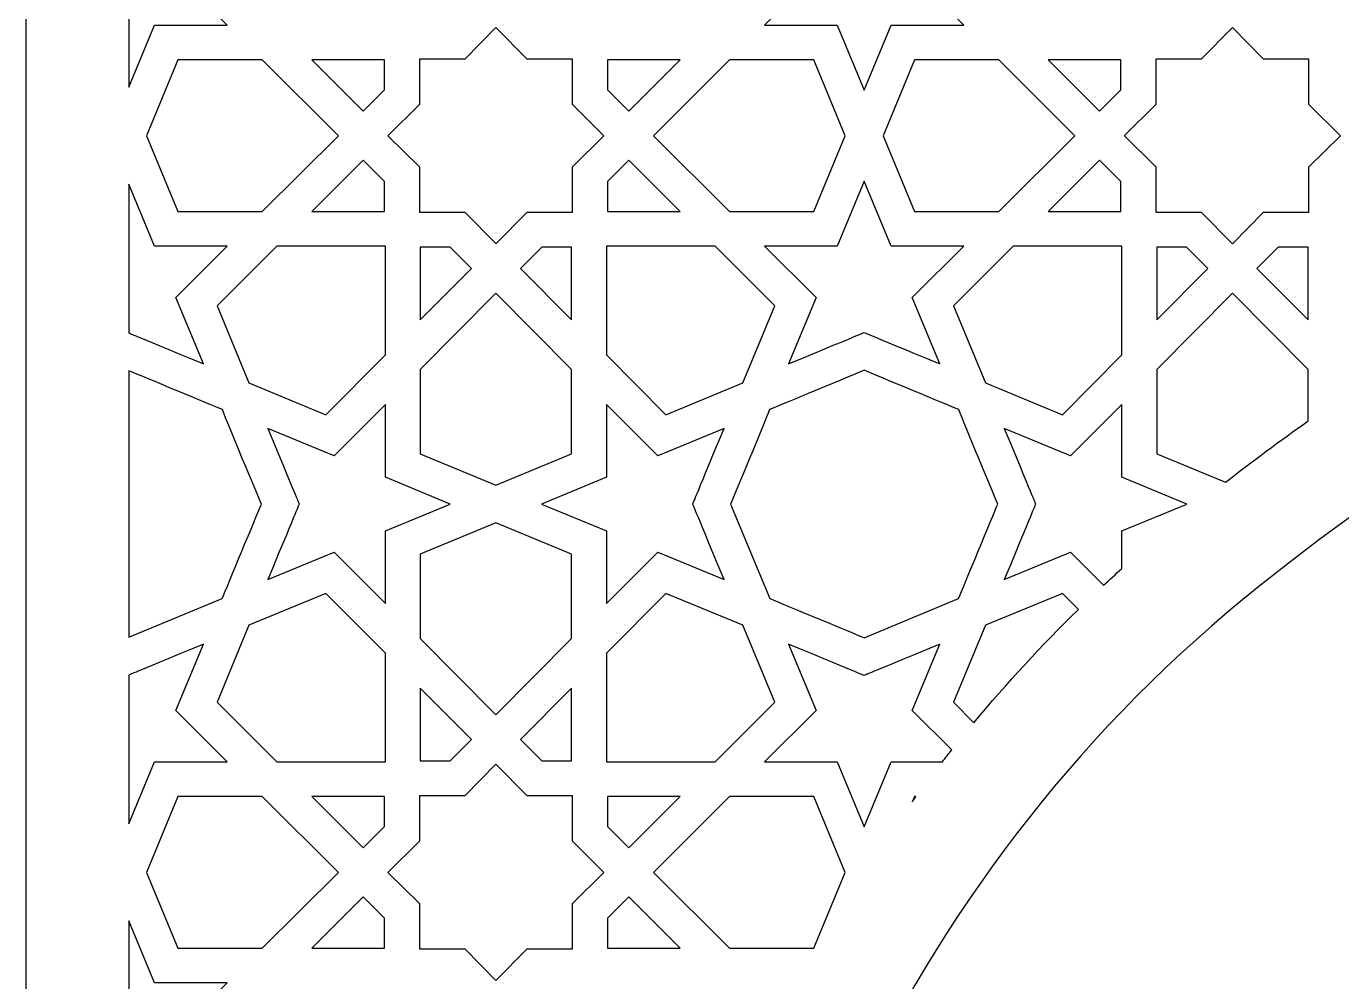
# Model space of a CAD drawing. Header units: millimetres. Extents: x -127 to 127, y -57 to 57.
# Drawn here: x -126.8 to -72, y -14.3 to 25.5 of the extents above; entities that cross this region are included whole.
import ezdxf

# ---------------------------------------------------------------- set-up
doc = ezdxf.new("R2010")
doc.units = ezdxf.units.MM
doc.header["$MEASUREMENT"] = 0
doc.layers.add('layer 1', color=7, linetype='Continuous')

msp = doc.modelspace()

# ---------------------------------------------------------------- linework, layer by layer
at = {"layer": 'layer 1', "color": 250}
for points, knots in [([(-126.8236, 57.1955), (-126.8236, 57.1955), (-126.8236, -56.9736), (-126.8236, -56.9736), (-126.8236, -56.9736), (-126.8236, -56.9736), (-98.0774, -56.9736), (-98.0774, -56.9736), (-98.0774, -56.9736), (-98.0774, -56.9736), (-98.0774, -45.5069), (-98.0774, -45.5069), (-98.0774, -45.5069), (-98.0774, -26.682), (-89.8408, -9.3041), (-75.48, 2.171), (-75.48, 2.171), (-48.3803, 23.8245), (-21.5625, 21.922), (0.0607, 47.8307), (0.0607, 47.8307), (21.6842, 21.922), (48.5017, 23.8249), (75.6017, 2.171), (75.6017, 2.171), (89.9626, -9.3041), (98.1992, -26.682), (98.1992, -45.5069), (98.1992, -45.5069), (98.1992, -45.5069), (98.1992, -56.9736), (98.1992, -56.9736), (98.1992, -56.9736), (98.1992, -56.9736), (126.9453, -56.9736), (126.9453, -56.9736), (126.9453, -56.9736), (126.9453, -56.9736), (126.9453, 57.1955), (126.9453, 57.1955), (126.9453, 57.1955), (126.9453, 57.1955), (-126.8236, 57.1955), (-126.8236, 57.1955)], [0, 0, 0, 0, 0.0833333, 0.0833333, 0.0833333, 0.0833333, 0.1666667, 0.1666667, 0.1666667, 0.1666667, 0.25, 0.25, 0.25, 0.25, 0.3333333, 0.3333333, 0.3333333, 0.3333333, 0.4166667, 0.4166667, 0.4166667, 0.4166667, 0.5, 0.5, 0.5, 0.5, 0.5833333, 0.5833333, 0.5833333, 0.5833333, 0.6666667, 0.6666667, 0.6666667, 0.6666667, 0.75, 0.75, 0.75, 0.75, 0.8333333, 0.8333333, 0.8333333, 0.8333333, 1, 1, 1, 1]), ([(-122.5491, 29.1567), (-122.3608, 29.2358), (-122.8161, 29.0467), (-119.4486, 30.4426), (-119.4486, 30.4426), (-119.4486, 30.4426), (-120.5951, 27.6783), (-120.5951, 27.6783), (-120.5951, 27.6783), (-120.5951, 27.6783), (-118.4529, 25.5457), (-118.4529, 25.5457), (-118.4529, 25.5457), (-118.4529, 25.5457), (-121.4786, 25.5457), (-121.4786, 25.5457), (-121.4786, 25.5457), (-121.4786, 25.5457), (-122.5491, 22.9602), (-122.5491, 22.9602), (-122.5491, 22.9602), (-122.5491, 22.9602), (-122.5491, 29.1567), (-122.5491, 29.1567)], [0, 0, 0, 0, 0.1428571, 0.1428571, 0.1428571, 0.1428571, 0.2857143, 0.2857143, 0.2857143, 0.2857143, 0.4285714, 0.4285714, 0.4285714, 0.4285714, 0.5714286, 0.5714286, 0.5714286, 0.5714286, 0.7142857, 0.7142857, 0.7142857, 0.7142857, 1, 1, 1, 1]), ([(-90.8036, 25.5457), (-90.8036, 25.5457), (-91.9238, 22.8403), (-91.9238, 22.8403), (-91.9238, 22.8403), (-91.9238, 22.8403), (-93.044, 25.5457), (-93.044, 25.5457), (-93.044, 25.5457), (-93.044, 25.5457), (-96.0698, 25.5457), (-96.0698, 25.5457), (-96.0698, 25.5457), (-96.0698, 25.5457), (-93.9275, 27.6783), (-93.9275, 27.6783), (-93.9275, 27.6783), (-93.9275, 27.6783), (-95.074, 30.4426), (-95.074, 30.4426), (-95.074, 30.4426), (-91.7433, 29.0618), (-92.1351, 29.2248), (-91.9238, 29.1359), (-91.9238, 29.1359), (-91.7325, 29.2164), (-92.079, 29.0724), (-88.7737, 30.4426), (-88.7737, 30.4426), (-88.7737, 30.4426), (-89.9202, 27.6783), (-89.9202, 27.6783), (-89.9202, 27.6783), (-89.9202, 27.6783), (-87.7778, 25.5457), (-87.7778, 25.5457), (-87.7778, 25.5457), (-87.7778, 25.5457), (-90.8036, 25.5457), (-90.8036, 25.5457)], [0, 0, 0, 0, 0.0909091, 0.0909091, 0.0909091, 0.0909091, 0.1818182, 0.1818182, 0.1818182, 0.1818182, 0.2727273, 0.2727273, 0.2727273, 0.2727273, 0.3636364, 0.3636364, 0.3636364, 0.3636364, 0.4545455, 0.4545455, 0.4545455, 0.4545455, 0.5454545, 0.5454545, 0.5454545, 0.5454545, 0.6363636, 0.6363636, 0.6363636, 0.6363636, 0.7272727, 0.7272727, 0.7272727, 0.7272727, 0.8181818, 0.8181818, 0.8181818, 0.8181818, 1, 1, 1, 1]), ([(-107.2613, 25.4406), (-107.2613, 25.4406), (-105.9598, 24.1258), (-105.9598, 24.1258), (-105.9598, 24.1258), (-105.9598, 24.1258), (-104.0754, 24.1258), (-104.0754, 24.1258), (-104.0754, 24.1258), (-104.0754, 24.1258), (-104.0754, 22.2412), (-104.0754, 22.2412), (-104.0754, 22.2412), (-104.0754, 22.2412), (-102.7607, 20.9398), (-102.7607, 20.9398), (-102.7607, 20.9398), (-102.7607, 20.9398), (-104.0754, 19.6384), (-104.0754, 19.6384), (-104.0754, 19.6384), (-104.0754, 19.6384), (-104.0754, 17.7539), (-104.0754, 17.7539), (-104.0754, 17.7539), (-104.0754, 17.7539), (-105.9598, 17.7539), (-105.9598, 17.7539), (-105.9598, 17.7539), (-105.9598, 17.7539), (-107.2606, 16.4402), (-107.2606, 16.4402), (-107.2606, 16.4402), (-107.2606, 16.4402), (-107.2644, 16.4437), (-107.2644, 16.4437), (-107.2644, 16.4437), (-107.2644, 16.4437), (-107.265, 16.443), (-107.265, 16.443), (-107.265, 16.443), (-107.265, 16.443), (-108.5628, 17.7539), (-108.5628, 17.7539), (-108.5628, 17.7539), (-108.5628, 17.7539), (-110.4471, 17.7539), (-110.4471, 17.7539), (-110.4471, 17.7539), (-110.4471, 17.7539), (-110.4471, 19.6384), (-110.4471, 19.6384), (-110.4471, 19.6384), (-110.4471, 19.6384), (-111.7618, 20.9398), (-111.7618, 20.9398), (-111.7618, 20.9398), (-111.7618, 20.9398), (-110.4471, 22.2412), (-110.4471, 22.2412), (-110.4471, 22.2412), (-110.4471, 22.2412), (-110.4471, 24.1258), (-110.4471, 24.1258), (-110.4471, 24.1258), (-110.4471, 24.1258), (-108.5628, 24.1258), (-108.5628, 24.1258), (-108.5628, 24.1258), (-108.5628, 24.1258), (-107.2613, 25.4406), (-107.2613, 25.4406)], [0, 0, 0, 0, 0.0526316, 0.0526316, 0.0526316, 0.0526316, 0.1052632, 0.1052632, 0.1052632, 0.1052632, 0.1578947, 0.1578947, 0.1578947, 0.1578947, 0.2105263, 0.2105263, 0.2105263, 0.2105263, 0.2631579, 0.2631579, 0.2631579, 0.2631579, 0.3157895, 0.3157895, 0.3157895, 0.3157895, 0.3684211, 0.3684211, 0.3684211, 0.3684211, 0.4210526, 0.4210526, 0.4210526, 0.4210526, 0.4736842, 0.4736842, 0.4736842, 0.4736842, 0.5263158, 0.5263158, 0.5263158, 0.5263158, 0.5789474, 0.5789474, 0.5789474, 0.5789474, 0.6315789, 0.6315789, 0.6315789, 0.6315789, 0.6842105, 0.6842105, 0.6842105, 0.6842105, 0.7368421, 0.7368421, 0.7368421, 0.7368421, 0.7894737, 0.7894737, 0.7894737, 0.7894737, 0.8421053, 0.8421053, 0.8421053, 0.8421053, 0.8947368, 0.8947368, 0.8947368, 0.8947368, 1, 1, 1, 1]), ([(-76.5856, 16.4402), (-76.5856, 16.4402), (-76.5898, 16.4444), (-76.5898, 16.4444), (-76.5898, 16.4444), (-76.5898, 16.4444), (-76.5909, 16.4437), (-76.5909, 16.4437), (-76.5909, 16.4437), (-76.5909, 16.4437), (-77.888, 17.7539), (-77.888, 17.7539), (-77.888, 17.7539), (-77.888, 17.7539), (-79.7722, 17.7539), (-79.7722, 17.7539), (-79.7722, 17.7539), (-79.7722, 17.7539), (-79.7722, 19.6384), (-79.7722, 19.6384), (-79.7722, 19.6384), (-79.7722, 19.6384), (-81.0856, 20.9384), (-81.0856, 20.9384), (-81.0856, 20.9384), (-81.0856, 20.9384), (-81.0817, 20.9423), (-81.0817, 20.9423), (-81.0817, 20.9423), (-81.0817, 20.9423), (-81.0831, 20.9437), (-81.0831, 20.9437), (-81.0831, 20.9437), (-81.0831, 20.9437), (-79.7722, 22.2412), (-79.7722, 22.2412), (-79.7722, 22.2412), (-79.7722, 22.2412), (-79.7722, 24.1258), (-79.7722, 24.1258), (-79.7722, 24.1258), (-79.7722, 24.1258), (-77.888, 24.1258), (-77.888, 24.1258), (-77.888, 24.1258), (-77.888, 24.1258), (-76.5863, 25.4402), (-76.5863, 25.4402), (-76.5863, 25.4402), (-76.5863, 25.4402), (-75.2849, 24.1258), (-75.2849, 24.1258), (-75.2849, 24.1258), (-75.2849, 24.1258), (-73.4003, 24.1258), (-73.4003, 24.1258), (-73.4003, 24.1258), (-73.4003, 24.1258), (-73.4003, 22.2412), (-73.4003, 22.2412), (-73.4003, 22.2412), (-73.4003, 22.2412), (-72.0859, 20.9398), (-72.0859, 20.9398), (-72.0859, 20.9398), (-72.0859, 20.9398), (-73.4003, 19.6384), (-73.4003, 19.6384), (-73.4003, 19.6384), (-73.4003, 19.6384), (-73.4003, 17.7539), (-73.4003, 17.7539), (-73.4003, 17.7539), (-73.4003, 17.7539), (-75.2849, 17.7539), (-75.2849, 17.7539), (-75.2849, 17.7539), (-75.2849, 17.7539), (-76.5856, 16.4402), (-76.5856, 16.4402)], [0, 0, 0, 0, 0.047619, 0.047619, 0.047619, 0.047619, 0.0952381, 0.0952381, 0.0952381, 0.0952381, 0.1428571, 0.1428571, 0.1428571, 0.1428571, 0.1904762, 0.1904762, 0.1904762, 0.1904762, 0.2380952, 0.2380952, 0.2380952, 0.2380952, 0.2857143, 0.2857143, 0.2857143, 0.2857143, 0.3333333, 0.3333333, 0.3333333, 0.3333333, 0.3809524, 0.3809524, 0.3809524, 0.3809524, 0.4285714, 0.4285714, 0.4285714, 0.4285714, 0.4761905, 0.4761905, 0.4761905, 0.4761905, 0.5238095, 0.5238095, 0.5238095, 0.5238095, 0.5714286, 0.5714286, 0.5714286, 0.5714286, 0.6190476, 0.6190476, 0.6190476, 0.6190476, 0.6666667, 0.6666667, 0.6666667, 0.6666667, 0.7142857, 0.7142857, 0.7142857, 0.7142857, 0.7619048, 0.7619048, 0.7619048, 0.7619048, 0.8095238, 0.8095238, 0.8095238, 0.8095238, 0.8571429, 0.8571429, 0.8571429, 0.8571429, 0.9047619, 0.9047619, 0.9047619, 0.9047619, 1, 1, 1, 1]), ([(-120.5065, 24.0919), (-120.5065, 24.0919), (-116.9925, 24.0919), (-116.9925, 24.0919), (-116.9925, 24.0919), (-116.9925, 24.0919), (-113.8247, 20.9398), (-113.8247, 20.9398), (-113.8247, 20.9398), (-113.8247, 20.9398), (-116.9925, 17.7881), (-116.9925, 17.7881), (-116.9925, 17.7881), (-116.9925, 17.7881), (-120.5067, 17.7881), (-120.5067, 17.7881), (-120.5067, 17.7881), (-120.5067, 17.7881), (-121.8118, 20.9398), (-121.8118, 20.9398), (-121.8118, 20.9398), (-121.8118, 20.9398), (-120.5065, 24.0919), (-120.5065, 24.0919)], [0, 0, 0, 0, 0.1428571, 0.1428571, 0.1428571, 0.1428571, 0.2857143, 0.2857143, 0.2857143, 0.2857143, 0.4285714, 0.4285714, 0.4285714, 0.4285714, 0.5714286, 0.5714286, 0.5714286, 0.5714286, 0.7142857, 0.7142857, 0.7142857, 0.7142857, 1, 1, 1, 1]), ([(-111.9011, 24.0919), (-111.9011, 24.0919), (-111.9011, 22.8477), (-111.9011, 22.8477), (-111.9011, 22.8477), (-111.9011, 22.8477), (-112.7926, 21.9643), (-112.7926, 21.9643), (-112.7926, 21.9643), (-112.7926, 21.9643), (-114.9304, 24.0919), (-114.9304, 24.0919), (-114.9304, 24.0919), (-114.9304, 24.0919), (-111.9011, 24.0919), (-111.9011, 24.0919)], [0, 0, 0, 0, 0.2, 0.2, 0.2, 0.2, 0.4, 0.4, 0.4, 0.4, 0.6, 0.6, 0.6, 0.6, 1, 1, 1, 1]), ([(-99.592, 24.0919), (-99.592, 24.0919), (-101.7301, 21.9643), (-101.7301, 21.9643), (-101.7301, 21.9643), (-101.7301, 21.9643), (-102.6215, 22.8477), (-102.6215, 22.8477), (-102.6215, 22.8477), (-102.6215, 22.8477), (-102.6215, 24.0919), (-102.6215, 24.0919), (-102.6215, 24.0919), (-102.6215, 24.0919), (-99.592, 24.0919), (-99.592, 24.0919)], [0, 0, 0, 0, 0.2, 0.2, 0.2, 0.2, 0.4, 0.4, 0.4, 0.4, 0.6, 0.6, 0.6, 0.6, 1, 1, 1, 1]), ([(-94.0161, 24.0919), (-94.0161, 24.0919), (-92.7109, 20.9398), (-92.7109, 20.9398), (-92.7109, 20.9398), (-92.7109, 20.9398), (-94.0161, 17.7881), (-94.0161, 17.7881), (-94.0161, 17.7881), (-94.0161, 17.7881), (-97.5301, 17.7881), (-97.5301, 17.7881), (-97.5301, 17.7881), (-97.5301, 17.7881), (-100.6979, 20.9398), (-100.6979, 20.9398), (-100.6979, 20.9398), (-100.6979, 20.9398), (-97.5301, 24.0919), (-97.5301, 24.0919), (-97.5301, 24.0919), (-97.5301, 24.0919), (-94.0161, 24.0919), (-94.0161, 24.0919)], [0, 0, 0, 0, 0.1428571, 0.1428571, 0.1428571, 0.1428571, 0.2857143, 0.2857143, 0.2857143, 0.2857143, 0.4285714, 0.4285714, 0.4285714, 0.4285714, 0.5714286, 0.5714286, 0.5714286, 0.5714286, 0.7142857, 0.7142857, 0.7142857, 0.7142857, 1, 1, 1, 1]), ([(-89.8317, 17.7881), (-89.8317, 17.7881), (-91.1366, 20.9398), (-91.1366, 20.9398), (-91.1366, 20.9398), (-91.1366, 20.9398), (-89.8317, 24.0919), (-89.8317, 24.0919), (-89.8317, 24.0919), (-89.8317, 24.0919), (-86.3177, 24.0919), (-86.3177, 24.0919), (-86.3177, 24.0919), (-86.3177, 24.0919), (-83.1497, 20.9398), (-83.1497, 20.9398), (-83.1497, 20.9398), (-83.1497, 20.9398), (-86.3177, 17.7881), (-86.3177, 17.7881), (-86.3177, 17.7881), (-86.3177, 17.7881), (-89.8317, 17.7881), (-89.8317, 17.7881)], [0, 0, 0, 0, 0.1428571, 0.1428571, 0.1428571, 0.1428571, 0.2857143, 0.2857143, 0.2857143, 0.2857143, 0.4285714, 0.4285714, 0.4285714, 0.4285714, 0.5714286, 0.5714286, 0.5714286, 0.5714286, 0.7142857, 0.7142857, 0.7142857, 0.7142857, 1, 1, 1, 1]), ([(-81.226, 24.0919), (-81.226, 24.0919), (-81.226, 22.848), (-81.226, 22.848), (-81.226, 22.848), (-81.226, 22.848), (-82.1175, 21.9643), (-82.1175, 21.9643), (-82.1175, 21.9643), (-82.1175, 21.9643), (-84.2557, 24.0919), (-84.2557, 24.0919), (-84.2557, 24.0919), (-84.2557, 24.0919), (-81.226, 24.0919), (-81.226, 24.0919)], [0, 0, 0, 0, 0.2, 0.2, 0.2, 0.2, 0.4, 0.4, 0.4, 0.4, 0.6, 0.6, 0.6, 0.6, 1, 1, 1, 1]), ([(-112.7926, 19.9157), (-112.7926, 19.9157), (-111.9011, 19.032), (-111.9011, 19.032), (-111.9011, 19.032), (-111.9011, 19.032), (-111.9011, 17.7881), (-111.9011, 17.7881), (-111.9011, 17.7881), (-111.9011, 17.7881), (-114.9304, 17.7881), (-114.9304, 17.7881), (-114.9304, 17.7881), (-114.9304, 17.7881), (-112.7926, 19.9157), (-112.7926, 19.9157)], [0, 0, 0, 0, 0.2, 0.2, 0.2, 0.2, 0.4, 0.4, 0.4, 0.4, 0.6, 0.6, 0.6, 0.6, 1, 1, 1, 1]), ([(-102.6215, 17.7881), (-102.6215, 17.7881), (-102.6215, 19.032), (-102.6215, 19.032), (-102.6215, 19.032), (-102.6215, 19.032), (-101.7301, 19.9157), (-101.7301, 19.9157), (-101.7301, 19.9157), (-101.7301, 19.9157), (-99.592, 17.7881), (-99.592, 17.7881), (-99.592, 17.7881), (-99.592, 17.7881), (-102.6215, 17.7881), (-102.6215, 17.7881)], [0, 0, 0, 0, 0.2, 0.2, 0.2, 0.2, 0.4, 0.4, 0.4, 0.4, 0.6, 0.6, 0.6, 0.6, 1, 1, 1, 1]), ([(-84.2557, 17.7881), (-84.2557, 17.7881), (-82.1175, 19.9157), (-82.1175, 19.9157), (-82.1175, 19.9157), (-82.1175, 19.9157), (-81.226, 19.032), (-81.226, 19.032), (-81.226, 19.032), (-81.226, 19.032), (-81.226, 17.7881), (-81.226, 17.7881), (-81.226, 17.7881), (-81.226, 17.7881), (-84.2557, 17.7881), (-84.2557, 17.7881)], [0, 0, 0, 0, 0.2, 0.2, 0.2, 0.2, 0.4, 0.4, 0.4, 0.4, 0.6, 0.6, 0.6, 0.6, 1, 1, 1, 1]), ([(-120.5951, 14.2014), (-120.5951, 14.2014), (-119.4487, 11.4374), (-119.4487, 11.4374), (-119.4487, 11.4374), (-122.6505, 12.7646), (-122.3906, 12.6563), (-122.5491, 12.7229), (-122.5491, 12.7229), (-122.5491, 12.7229), (-122.5491, 18.9195), (-122.5491, 18.9195), (-122.5491, 18.9195), (-122.5491, 18.9195), (-121.4785, 16.3343), (-121.4785, 16.3343), (-121.4785, 16.3343), (-121.4785, 16.3343), (-118.4529, 16.3343), (-118.4529, 16.3343), (-118.4529, 16.3343), (-118.4529, 16.3343), (-120.5951, 14.2014), (-120.5951, 14.2014)], [0, 0, 0, 0, 0.1428571, 0.1428571, 0.1428571, 0.1428571, 0.2857143, 0.2857143, 0.2857143, 0.2857143, 0.4285714, 0.4285714, 0.4285714, 0.4285714, 0.5714286, 0.5714286, 0.5714286, 0.5714286, 0.7142857, 0.7142857, 0.7142857, 0.7142857, 1, 1, 1, 1]), ([(-91.9238, 12.7438), (-92.1665, 12.6422), (-91.7383, 12.82), (-95.0739, 11.4374), (-95.0739, 11.4374), (-95.0739, 11.4374), (-93.9275, 14.2014), (-93.9275, 14.2014), (-93.9275, 14.2014), (-93.9275, 14.2014), (-96.0698, 16.3343), (-96.0698, 16.3343), (-96.0698, 16.3343), (-96.0698, 16.3343), (-93.0442, 16.3343), (-93.0442, 16.3343), (-93.0442, 16.3343), (-93.0442, 16.3343), (-91.9238, 19.0394), (-91.9238, 19.0394), (-91.9238, 19.0394), (-91.9238, 19.0394), (-90.8036, 16.3343), (-90.8036, 16.3343), (-90.8036, 16.3343), (-90.8036, 16.3343), (-87.7778, 16.3343), (-87.7778, 16.3343), (-87.7778, 16.3343), (-87.7778, 16.3343), (-89.9202, 14.2014), (-89.9202, 14.2014), (-89.9202, 14.2014), (-89.9202, 14.2014), (-88.7737, 11.4374), (-88.7737, 11.4374), (-88.7737, 11.4374), (-92.0075, 12.7776), (-91.7041, 12.6517), (-91.9238, 12.7438)], [0, 0, 0, 0, 0.0909091, 0.0909091, 0.0909091, 0.0909091, 0.1818182, 0.1818182, 0.1818182, 0.1818182, 0.2727273, 0.2727273, 0.2727273, 0.2727273, 0.3636364, 0.3636364, 0.3636364, 0.3636364, 0.4545455, 0.4545455, 0.4545455, 0.4545455, 0.5454545, 0.5454545, 0.5454545, 0.5454545, 0.6363636, 0.6363636, 0.6363636, 0.6363636, 0.7272727, 0.7272727, 0.7272727, 0.7272727, 0.8181818, 0.8181818, 0.8181818, 0.8181818, 1, 1, 1, 1]), ([(-111.8671, 16.3343), (-111.8671, 16.3343), (-111.8671, 11.8089), (-111.8671, 11.8089), (-111.8671, 11.8089), (-111.8671, 11.8089), (-114.3424, 9.3218), (-114.3424, 9.3218), (-114.3424, 9.3218), (-114.3424, 9.3218), (-117.5498, 10.6521), (-117.5498, 10.6521), (-117.5498, 10.6521), (-117.5498, 10.6521), (-118.8794, 13.8589), (-118.8794, 13.8589), (-118.8794, 13.8589), (-118.8794, 13.8589), (-116.3923, 16.3343), (-116.3923, 16.3343), (-116.3923, 16.3343), (-116.3923, 16.3343), (-111.8671, 16.3343), (-111.8671, 16.3343)], [0, 0, 0, 0, 0.1428571, 0.1428571, 0.1428571, 0.1428571, 0.2857143, 0.2857143, 0.2857143, 0.2857143, 0.4285714, 0.4285714, 0.4285714, 0.4285714, 0.5714286, 0.5714286, 0.5714286, 0.5714286, 0.7142857, 0.7142857, 0.7142857, 0.7142857, 1, 1, 1, 1]), ([(-110.4132, 13.2708), (-110.4132, 13.2708), (-110.4132, 16.3001), (-110.4132, 16.3001), (-110.4132, 16.3001), (-110.4132, 16.3001), (-109.1692, 16.3001), (-109.1692, 16.3001), (-109.1692, 16.3001), (-109.1692, 16.3001), (-108.2854, 15.4086), (-108.2854, 15.4086), (-108.2854, 15.4086), (-108.2854, 15.4086), (-110.4132, 13.2708), (-110.4132, 13.2708)], [0, 0, 0, 0, 0.2, 0.2, 0.2, 0.2, 0.4, 0.4, 0.4, 0.4, 0.6, 0.6, 0.6, 0.6, 1, 1, 1, 1]), ([(-104.1094, 16.3001), (-104.1094, 16.3001), (-104.1094, 13.2708), (-104.1094, 13.2708), (-104.1094, 13.2708), (-104.1094, 13.2708), (-106.2372, 15.4086), (-106.2372, 15.4086), (-106.2372, 15.4086), (-106.2372, 15.4086), (-105.3535, 16.3001), (-105.3535, 16.3001), (-105.3535, 16.3001), (-105.3535, 16.3001), (-104.1094, 16.3001), (-104.1094, 16.3001)], [0, 0, 0, 0, 0.2, 0.2, 0.2, 0.2, 0.4, 0.4, 0.4, 0.4, 0.6, 0.6, 0.6, 0.6, 1, 1, 1, 1]), ([(-102.6556, 11.8089), (-102.6556, 11.8089), (-102.6556, 16.3343), (-102.6556, 16.3343), (-102.6556, 16.3343), (-102.6556, 16.3343), (-98.1303, 16.3343), (-98.1303, 16.3343), (-98.1303, 16.3343), (-98.1303, 16.3343), (-95.6433, 13.8589), (-95.6433, 13.8589), (-95.6433, 13.8589), (-95.6433, 13.8589), (-96.9745, 10.6514), (-96.9745, 10.6514), (-96.9745, 10.6514), (-96.9745, 10.6514), (-100.1803, 9.3218), (-100.1803, 9.3218), (-100.1803, 9.3218), (-100.1803, 9.3218), (-102.6556, 11.8089), (-102.6556, 11.8089)], [0, 0, 0, 0, 0.1428571, 0.1428571, 0.1428571, 0.1428571, 0.2857143, 0.2857143, 0.2857143, 0.2857143, 0.4285714, 0.4285714, 0.4285714, 0.4285714, 0.5714286, 0.5714286, 0.5714286, 0.5714286, 0.7142857, 0.7142857, 0.7142857, 0.7142857, 1, 1, 1, 1]), ([(-86.8747, 10.6521), (-86.8747, 10.6521), (-88.2043, 13.8589), (-88.2043, 13.8589), (-88.2043, 13.8589), (-88.2043, 13.8589), (-85.7172, 16.3343), (-85.7172, 16.3343), (-85.7172, 16.3343), (-85.7172, 16.3343), (-81.1921, 16.3343), (-81.1921, 16.3343), (-81.1921, 16.3343), (-81.1921, 16.3343), (-81.1921, 11.8089), (-81.1921, 11.8089), (-81.1921, 11.8089), (-81.1921, 11.8089), (-83.6676, 9.3218), (-83.6676, 9.3218), (-83.6676, 9.3218), (-83.6676, 9.3218), (-86.8747, 10.6521), (-86.8747, 10.6521)], [0, 0, 0, 0, 0.1428571, 0.1428571, 0.1428571, 0.1428571, 0.2857143, 0.2857143, 0.2857143, 0.2857143, 0.4285714, 0.4285714, 0.4285714, 0.4285714, 0.5714286, 0.5714286, 0.5714286, 0.5714286, 0.7142857, 0.7142857, 0.7142857, 0.7142857, 1, 1, 1, 1]), ([(-77.6104, 15.4086), (-77.6104, 15.4086), (-79.738, 13.2708), (-79.738, 13.2708), (-79.738, 13.2708), (-79.738, 13.2708), (-79.738, 16.3001), (-79.738, 16.3001), (-79.738, 16.3001), (-79.738, 16.3001), (-78.4941, 16.3001), (-78.4941, 16.3001), (-78.4941, 16.3001), (-78.4941, 16.3001), (-77.6104, 15.4086), (-77.6104, 15.4086)], [0, 0, 0, 0, 0.2, 0.2, 0.2, 0.2, 0.4, 0.4, 0.4, 0.4, 0.6, 0.6, 0.6, 0.6, 1, 1, 1, 1]), ([(-73.4346, 16.3001), (-73.4346, 16.3001), (-73.4346, 13.2708), (-73.4346, 13.2708), (-73.4346, 13.2708), (-73.4346, 13.2708), (-75.5622, 15.4086), (-75.5622, 15.4086), (-75.5622, 15.4086), (-75.5622, 15.4086), (-74.6785, 16.3001), (-74.6785, 16.3001), (-74.6785, 16.3001), (-74.6785, 16.3001), (-73.4346, 16.3001), (-73.4346, 16.3001)], [0, 0, 0, 0, 0.2, 0.2, 0.2, 0.2, 0.4, 0.4, 0.4, 0.4, 0.6, 0.6, 0.6, 0.6, 1, 1, 1, 1]), ([(-110.4132, 11.2088), (-110.4132, 11.2088), (-107.2613, 14.3768), (-107.2613, 14.3768), (-107.2613, 14.3768), (-107.2613, 14.3768), (-104.1094, 11.2088), (-104.1094, 11.2088), (-104.1094, 11.2088), (-104.1094, 11.2088), (-104.1094, 7.6948), (-104.1094, 7.6948), (-104.1094, 7.6948), (-104.1094, 7.6948), (-107.2613, 6.3895), (-107.2613, 6.3895), (-107.2613, 6.3895), (-107.2613, 6.3895), (-110.4132, 7.6948), (-110.4132, 7.6948), (-110.4132, 7.6948), (-110.4132, 7.6948), (-110.4132, 11.2088), (-110.4132, 11.2088)], [0, 0, 0, 0, 0.1428571, 0.1428571, 0.1428571, 0.1428571, 0.2857143, 0.2857143, 0.2857143, 0.2857143, 0.4285714, 0.4285714, 0.4285714, 0.4285714, 0.5714286, 0.5714286, 0.5714286, 0.5714286, 0.7142857, 0.7142857, 0.7142857, 0.7142857, 1, 1, 1, 1]), ([(-79.738, 11.2088), (-79.738, 11.2088), (-76.5863, 14.3768), (-76.5863, 14.3768), (-76.5863, 14.3768), (-76.5863, 14.3768), (-73.4346, 11.2088), (-73.4346, 11.2088), (-73.4346, 11.2088), (-73.4346, 11.2088), (-73.4346, 9.0611), (-73.4346, 9.0611), (-73.4346, 9.0611), (-74.6068, 8.2289), (-75.764, 7.3713), (-76.877, 6.5098), (-76.877, 6.5098), (-76.877, 6.5098), (-79.738, 7.6948), (-79.738, 7.6948), (-79.738, 7.6948), (-79.738, 7.6948), (-79.738, 11.2088), (-79.738, 11.2088)], [0, 0, 0, 0, 0.1428571, 0.1428571, 0.1428571, 0.1428571, 0.2857143, 0.2857143, 0.2857143, 0.2857143, 0.4285714, 0.4285714, 0.4285714, 0.4285714, 0.5714286, 0.5714286, 0.5714286, 0.5714286, 0.7142857, 0.7142857, 0.7142857, 0.7142857, 1, 1, 1, 1]), ([(-122.5491, 11.1485), (-121.9284, 10.8913), (-119.1124, 9.7243), (-118.6567, 9.5345), (-118.6567, 9.5345), (-118.4007, 8.8639), (-117.2385, 6.0921), (-117.0322, 5.6018), (-117.0322, 5.6018), (-117.2534, 5.0684), (-118.4409, 2.2031), (-118.6652, 1.6665), (-118.6652, 1.6665), (-118.6652, 1.6665), (-122.5491, 0.0561), (-122.5491, 0.0561), (-122.5491, 0.0561), (-122.5491, 0.0561), (-122.5491, 11.1485), (-122.5491, 11.1485)], [0, 0, 0, 0, 0.1666667, 0.1666667, 0.1666667, 0.1666667, 0.3333333, 0.3333333, 0.3333333, 0.3333333, 0.5, 0.5, 0.5, 0.5, 0.6666667, 0.6666667, 0.6666667, 0.6666667, 1, 1, 1, 1]), ([(-97.4904, 5.6018), (-97.2819, 6.0974), (-96.1235, 8.8639), (-95.8666, 9.5345), (-95.8666, 9.5345), (-95.3994, 9.7289), (-92.4243, 10.9619), (-91.9238, 11.1693), (-91.9238, 11.1693), (-91.4241, 10.9622), (-88.4509, 9.73), (-87.9817, 9.5345), (-87.9817, 9.5345), (-87.7259, 8.8639), (-86.5635, 6.0921), (-86.3572, 5.6018), (-86.3572, 5.6018), (-86.5674, 5.0945), (-87.7729, 2.1862), (-87.9902, 1.6665), (-87.9902, 1.6665), (-87.9902, 1.6665), (-91.9238, 0.0356), (-91.9238, 0.0356), (-91.9238, 0.0356), (-92.4794, 0.266), (-95.1904, 1.39), (-95.8588, 1.6672), (-95.8588, 1.6672), (-95.8588, 1.6672), (-97.4904, 5.6018), (-97.4904, 5.6018)], [0, 0, 0, 0, 0.1111111, 0.1111111, 0.1111111, 0.1111111, 0.2222222, 0.2222222, 0.2222222, 0.2222222, 0.3333333, 0.3333333, 0.3333333, 0.3333333, 0.4444444, 0.4444444, 0.4444444, 0.4444444, 0.5555556, 0.5555556, 0.5555556, 0.5555556, 0.6666667, 0.6666667, 0.6666667, 0.6666667, 0.7777778, 0.7777778, 0.7777778, 0.7777778, 1, 1, 1, 1]), ([(-116.7639, 8.7524), (-116.7639, 8.7524), (-113.9996, 7.6059), (-113.9996, 7.6059), (-113.9996, 7.6059), (-113.9996, 7.6059), (-111.8671, 9.7483), (-111.8671, 9.7483), (-111.8671, 9.7483), (-111.8671, 9.7483), (-111.8671, 6.7225), (-111.8671, 6.7225), (-111.8671, 6.7225), (-111.8671, 6.7225), (-109.1617, 5.6025), (-109.1617, 5.6025), (-109.1617, 5.6025), (-109.1617, 5.6025), (-111.8671, 4.4821), (-111.8671, 4.4821), (-111.8671, 4.4821), (-111.8671, 4.4821), (-111.8671, 1.4563), (-111.8671, 1.4563), (-111.8671, 1.4563), (-111.8671, 1.4563), (-113.9996, 3.5987), (-113.9996, 3.5987), (-113.9996, 3.5987), (-113.9996, 3.5987), (-116.7639, 2.4522), (-116.7639, 2.4522), (-116.7639, 2.4522), (-115.4213, 5.6917), (-115.5466, 5.3901), (-115.4574, 5.6025), (-115.4574, 5.6025), (-115.5401, 5.799), (-115.3968, 5.454), (-116.7639, 8.7524)], [0, 0, 0, 0, 0.0909091, 0.0909091, 0.0909091, 0.0909091, 0.1818182, 0.1818182, 0.1818182, 0.1818182, 0.2727273, 0.2727273, 0.2727273, 0.2727273, 0.3636364, 0.3636364, 0.3636364, 0.3636364, 0.4545455, 0.4545455, 0.4545455, 0.4545455, 0.5454545, 0.5454545, 0.5454545, 0.5454545, 0.6363636, 0.6363636, 0.6363636, 0.6363636, 0.7272727, 0.7272727, 0.7272727, 0.7272727, 0.8181818, 0.8181818, 0.8181818, 0.8181818, 1, 1, 1, 1]), ([(-105.3609, 5.6025), (-105.3609, 5.6025), (-102.6556, 6.7229), (-102.6556, 6.7229), (-102.6556, 6.7229), (-102.6556, 6.7229), (-102.6556, 9.7483), (-102.6556, 9.7483), (-102.6556, 9.7483), (-102.6556, 9.7483), (-100.5231, 7.6059), (-100.5231, 7.6059), (-100.5231, 7.6059), (-100.5231, 7.6059), (-97.7587, 8.7524), (-97.7587, 8.7524), (-97.7587, 8.7524), (-99.0884, 5.5443), (-98.9871, 5.7884), (-99.0652, 5.6025), (-99.0652, 5.6025), (-98.987, 5.4166), (-99.1461, 5.7997), (-97.7587, 2.4522), (-97.7587, 2.4522), (-97.7587, 2.4522), (-100.5231, 3.5987), (-100.5231, 3.5987), (-100.5231, 3.5987), (-100.5231, 3.5987), (-102.6556, 1.4563), (-102.6556, 1.4563), (-102.6556, 1.4563), (-102.6556, 1.4563), (-102.6556, 4.4821), (-102.6556, 4.4821), (-102.6556, 4.4821), (-102.6556, 4.4821), (-105.3609, 5.6025), (-105.3609, 5.6025)], [0, 0, 0, 0, 0.0909091, 0.0909091, 0.0909091, 0.0909091, 0.1818182, 0.1818182, 0.1818182, 0.1818182, 0.2727273, 0.2727273, 0.2727273, 0.2727273, 0.3636364, 0.3636364, 0.3636364, 0.3636364, 0.4545455, 0.4545455, 0.4545455, 0.4545455, 0.5454545, 0.5454545, 0.5454545, 0.5454545, 0.6363636, 0.6363636, 0.6363636, 0.6363636, 0.7272727, 0.7272727, 0.7272727, 0.7272727, 0.8181818, 0.8181818, 0.8181818, 0.8181818, 1, 1, 1, 1]), ([(-81.1921, 4.4821), (-81.1921, 4.4821), (-81.1921, 2.9175), (-81.1921, 2.9175), (-81.1921, 2.9175), (-81.4426, 2.6899), (-81.697, 2.4557), (-81.9506, 2.2183), (-81.9506, 2.2183), (-81.9506, 2.2183), (-83.3247, 3.5987), (-83.3247, 3.5987), (-83.3247, 3.5987), (-83.3247, 3.5987), (-86.0887, 2.4522), (-86.0887, 2.4522), (-86.0887, 2.4522), (-84.7079, 5.7842), (-84.8748, 5.382), (-84.7824, 5.6025), (-84.7824, 5.6025), (-84.8769, 5.8275), (-84.6956, 5.3912), (-86.0887, 8.7524), (-86.0887, 8.7524), (-86.0887, 8.7524), (-83.3247, 7.6059), (-83.3247, 7.6059), (-83.3247, 7.6059), (-83.3247, 7.6059), (-81.1921, 9.7483), (-81.1921, 9.7483), (-81.1921, 9.7483), (-81.1921, 9.7483), (-81.1921, 6.7225), (-81.1921, 6.7225), (-81.1921, 6.7225), (-81.1921, 6.7225), (-78.4867, 5.6025), (-78.4867, 5.6025), (-78.4867, 5.6025), (-78.4867, 5.6025), (-81.1921, 4.4821), (-81.1921, 4.4821)], [0, 0, 0, 0, 0.0833333, 0.0833333, 0.0833333, 0.0833333, 0.1666667, 0.1666667, 0.1666667, 0.1666667, 0.25, 0.25, 0.25, 0.25, 0.3333333, 0.3333333, 0.3333333, 0.3333333, 0.4166667, 0.4166667, 0.4166667, 0.4166667, 0.5, 0.5, 0.5, 0.5, 0.5833333, 0.5833333, 0.5833333, 0.5833333, 0.6666667, 0.6666667, 0.6666667, 0.6666667, 0.75, 0.75, 0.75, 0.75, 0.8333333, 0.8333333, 0.8333333, 0.8333333, 1, 1, 1, 1]), ([(-110.4132, 3.5102), (-110.4132, 3.5102), (-107.2613, 4.8154), (-107.2613, 4.8154), (-107.2613, 4.8154), (-107.2613, 4.8154), (-104.1094, 3.5102), (-104.1094, 3.5102), (-104.1094, 3.5102), (-104.1094, 3.5102), (-104.1094, -0.0039), (-104.1094, -0.0039), (-104.1094, -0.0039), (-104.1094, -0.0039), (-107.2613, -3.1718), (-107.2613, -3.1718), (-107.2613, -3.1718), (-107.2613, -3.1718), (-110.4132, -0.0039), (-110.4132, -0.0039), (-110.4132, -0.0039), (-110.4132, -0.0039), (-110.4132, 3.5102), (-110.4132, 3.5102)], [0, 0, 0, 0, 0.1428571, 0.1428571, 0.1428571, 0.1428571, 0.2857143, 0.2857143, 0.2857143, 0.2857143, 0.4285714, 0.4285714, 0.4285714, 0.4285714, 0.5714286, 0.5714286, 0.5714286, 0.5714286, 0.7142857, 0.7142857, 0.7142857, 0.7142857, 1, 1, 1, 1]), ([(-117.5492, 0.5528), (-117.5492, 0.5528), (-114.3423, 1.8828), (-114.3423, 1.8828), (-114.3423, 1.8828), (-114.3423, 1.8828), (-111.8671, -0.6039), (-111.8671, -0.6039), (-111.8671, -0.6039), (-111.8671, -0.6039), (-111.8671, -5.1294), (-111.8671, -5.1294), (-111.8671, -5.1294), (-111.8671, -5.1294), (-116.3923, -5.1294), (-116.3923, -5.1294), (-116.3923, -5.1294), (-116.3923, -5.1294), (-118.8794, -2.6539), (-118.8794, -2.6539), (-118.8794, -2.6539), (-118.8794, -2.6539), (-117.5492, 0.5528), (-117.5492, 0.5528)], [0, 0, 0, 0, 0.1428571, 0.1428571, 0.1428571, 0.1428571, 0.2857143, 0.2857143, 0.2857143, 0.2857143, 0.4285714, 0.4285714, 0.4285714, 0.4285714, 0.5714286, 0.5714286, 0.5714286, 0.5714286, 0.7142857, 0.7142857, 0.7142857, 0.7142857, 1, 1, 1, 1]), ([(-102.6556, -0.6039), (-102.6556, -0.6039), (-100.1803, 1.8828), (-100.1803, 1.8828), (-100.1803, 1.8828), (-100.1803, 1.8828), (-96.9734, 0.5528), (-96.9734, 0.5528), (-96.9734, 0.5528), (-96.9734, 0.5528), (-95.6433, -2.6539), (-95.6433, -2.6539), (-95.6433, -2.6539), (-95.6433, -2.6539), (-98.1303, -5.1294), (-98.1303, -5.1294), (-98.1303, -5.1294), (-98.1303, -5.1294), (-102.6556, -5.1294), (-102.6556, -5.1294), (-102.6556, -5.1294), (-102.6556, -5.1294), (-102.6556, -0.6039), (-102.6556, -0.6039)], [0, 0, 0, 0, 0.1428571, 0.1428571, 0.1428571, 0.1428571, 0.2857143, 0.2857143, 0.2857143, 0.2857143, 0.4285714, 0.4285714, 0.4285714, 0.4285714, 0.5714286, 0.5714286, 0.5714286, 0.5714286, 0.7142857, 0.7142857, 0.7142857, 0.7142857, 1, 1, 1, 1]), ([(-86.8743, 0.5528), (-86.8743, 0.5528), (-83.6672, 1.8828), (-83.6672, 1.8828), (-83.6672, 1.8828), (-83.6672, 1.8828), (-83.0008, 1.2132), (-83.0008, 1.2132), (-83.0008, 1.2132), (-84.522, -0.2773), (-85.9843, -1.8623), (-87.352, -3.5024), (-87.352, -3.5024), (-87.352, -3.5024), (-88.2043, -2.6539), (-88.2043, -2.6539), (-88.2043, -2.6539), (-88.2043, -2.6539), (-86.8743, 0.5528), (-86.8743, 0.5528)], [0, 0, 0, 0, 0.1666667, 0.1666667, 0.1666667, 0.1666667, 0.3333333, 0.3333333, 0.3333333, 0.3333333, 0.5, 0.5, 0.5, 0.5, 0.6666667, 0.6666667, 0.6666667, 0.6666667, 1, 1, 1, 1]), ([(-122.5491, -1.518), (-122.3815, -1.4478), (-122.6553, -1.5617), (-119.4487, -0.2325), (-119.4487, -0.2325), (-119.4487, -0.2325), (-120.5951, -2.9968), (-120.5951, -2.9968), (-120.5951, -2.9968), (-120.5951, -2.9968), (-118.4529, -5.1294), (-118.4529, -5.1294), (-118.4529, -5.1294), (-118.4529, -5.1294), (-121.4785, -5.1294), (-121.4785, -5.1294), (-121.4785, -5.1294), (-121.4785, -5.1294), (-122.5491, -7.7145), (-122.5491, -7.7145), (-122.5491, -7.7145), (-122.5491, -7.7145), (-122.5491, -1.518), (-122.5491, -1.518)], [0, 0, 0, 0, 0.1428571, 0.1428571, 0.1428571, 0.1428571, 0.2857143, 0.2857143, 0.2857143, 0.2857143, 0.4285714, 0.4285714, 0.4285714, 0.4285714, 0.5714286, 0.5714286, 0.5714286, 0.5714286, 0.7142857, 0.7142857, 0.7142857, 0.7142857, 1, 1, 1, 1]), ([(-93.9275, -2.9968), (-93.9275, -2.9968), (-95.0739, -0.2325), (-95.0739, -0.2325), (-95.0739, -0.2325), (-91.8548, -1.5667), (-92.1512, -1.4436), (-91.9238, -1.5388), (-91.9238, -1.5388), (-91.7252, -1.4555), (-92.0459, -1.5889), (-88.7737, -0.2325), (-88.7737, -0.2325), (-88.7737, -0.2325), (-89.9202, -2.9968), (-89.9202, -2.9968), (-89.9202, -2.9968), (-89.9202, -2.9968), (-88.2742, -4.6351), (-88.2742, -4.6351), (-88.2742, -4.6351), (-88.4047, -4.7992), (-88.5345, -4.9639), (-88.6636, -5.1294), (-88.6636, -5.1294), (-88.6636, -5.1294), (-90.8036, -5.1294), (-90.8036, -5.1294), (-90.8036, -5.1294), (-90.8036, -5.1294), (-91.9238, -7.8348), (-91.9238, -7.8348), (-91.9238, -7.8348), (-91.9238, -7.8348), (-93.0442, -5.1294), (-93.0442, -5.1294), (-93.0442, -5.1294), (-93.0442, -5.1294), (-96.0698, -5.1294), (-96.0698, -5.1294), (-96.0698, -5.1294), (-96.0698, -5.1294), (-93.9275, -2.9968), (-93.9275, -2.9968)], [0, 0, 0, 0, 0.0833333, 0.0833333, 0.0833333, 0.0833333, 0.1666667, 0.1666667, 0.1666667, 0.1666667, 0.25, 0.25, 0.25, 0.25, 0.3333333, 0.3333333, 0.3333333, 0.3333333, 0.4166667, 0.4166667, 0.4166667, 0.4166667, 0.5, 0.5, 0.5, 0.5, 0.5833333, 0.5833333, 0.5833333, 0.5833333, 0.6666667, 0.6666667, 0.6666667, 0.6666667, 0.75, 0.75, 0.75, 0.75, 0.8333333, 0.8333333, 0.8333333, 0.8333333, 1, 1, 1, 1]), ([(-110.4132, -5.0952), (-110.4132, -5.0952), (-110.4132, -2.0659), (-110.4132, -2.0659), (-110.4132, -2.0659), (-110.4132, -2.0659), (-108.2854, -4.204), (-108.2854, -4.204), (-108.2854, -4.204), (-108.2854, -4.204), (-109.1692, -5.0952), (-109.1692, -5.0952), (-109.1692, -5.0952), (-109.1692, -5.0952), (-110.4132, -5.0952), (-110.4132, -5.0952)], [0, 0, 0, 0, 0.2, 0.2, 0.2, 0.2, 0.4, 0.4, 0.4, 0.4, 0.6, 0.6, 0.6, 0.6, 1, 1, 1, 1]), ([(-104.1094, -2.0659), (-104.1094, -2.0659), (-104.1094, -5.0952), (-104.1094, -5.0952), (-104.1094, -5.0952), (-104.1094, -5.0952), (-105.3535, -5.0952), (-105.3535, -5.0952), (-105.3535, -5.0952), (-105.3535, -5.0952), (-106.2372, -4.204), (-106.2372, -4.204), (-106.2372, -4.204), (-106.2372, -4.204), (-104.1094, -2.0659), (-104.1094, -2.0659)], [0, 0, 0, 0, 0.2, 0.2, 0.2, 0.2, 0.4, 0.4, 0.4, 0.4, 0.6, 0.6, 0.6, 0.6, 1, 1, 1, 1]), ([(-104.0754, -11.0366), (-104.0754, -11.0366), (-104.0754, -12.9208), (-104.0754, -12.9208), (-104.0754, -12.9208), (-104.0754, -12.9208), (-105.9598, -12.9208), (-105.9598, -12.9208), (-105.9598, -12.9208), (-105.9598, -12.9208), (-107.2598, -14.2342), (-107.2598, -14.2342), (-107.2598, -14.2342), (-107.2598, -14.2342), (-107.2644, -14.23), (-107.2644, -14.23), (-107.2644, -14.23), (-107.2644, -14.23), (-107.2657, -14.2314), (-107.2657, -14.2314), (-107.2657, -14.2314), (-107.2657, -14.2314), (-108.5628, -12.9208), (-108.5628, -12.9208), (-108.5628, -12.9208), (-108.5628, -12.9208), (-110.4471, -12.9208), (-110.4471, -12.9208), (-110.4471, -12.9208), (-110.4471, -12.9208), (-110.4471, -11.0366), (-110.4471, -11.0366), (-110.4471, -11.0366), (-110.4471, -11.0366), (-111.7618, -9.7352), (-111.7618, -9.7352), (-111.7618, -9.7352), (-111.7618, -9.7352), (-110.4471, -8.4335), (-110.4471, -8.4335), (-110.4471, -8.4335), (-110.4471, -8.4335), (-110.4471, -6.5493), (-110.4471, -6.5493), (-110.4471, -6.5493), (-110.4471, -6.5493), (-108.5628, -6.5493), (-108.5628, -6.5493), (-108.5628, -6.5493), (-108.5628, -6.5493), (-107.2613, -5.2345), (-107.2613, -5.2345), (-107.2613, -5.2345), (-107.2613, -5.2345), (-105.9598, -6.5493), (-105.9598, -6.5493), (-105.9598, -6.5493), (-105.9598, -6.5493), (-104.0754, -6.5493), (-104.0754, -6.5493), (-104.0754, -6.5493), (-104.0754, -6.5493), (-104.0754, -8.4335), (-104.0754, -8.4335), (-104.0754, -8.4335), (-104.0754, -8.4335), (-102.7607, -9.7352), (-102.7607, -9.7352), (-102.7607, -9.7352), (-102.7607, -9.7352), (-104.0754, -11.0366), (-104.0754, -11.0366)], [0, 0, 0, 0, 0.0526316, 0.0526316, 0.0526316, 0.0526316, 0.1052632, 0.1052632, 0.1052632, 0.1052632, 0.1578947, 0.1578947, 0.1578947, 0.1578947, 0.2105263, 0.2105263, 0.2105263, 0.2105263, 0.2631579, 0.2631579, 0.2631579, 0.2631579, 0.3157895, 0.3157895, 0.3157895, 0.3157895, 0.3684211, 0.3684211, 0.3684211, 0.3684211, 0.4210526, 0.4210526, 0.4210526, 0.4210526, 0.4736842, 0.4736842, 0.4736842, 0.4736842, 0.5263158, 0.5263158, 0.5263158, 0.5263158, 0.5789474, 0.5789474, 0.5789474, 0.5789474, 0.6315789, 0.6315789, 0.6315789, 0.6315789, 0.6842105, 0.6842105, 0.6842105, 0.6842105, 0.7368421, 0.7368421, 0.7368421, 0.7368421, 0.7894737, 0.7894737, 0.7894737, 0.7894737, 0.8421053, 0.8421053, 0.8421053, 0.8421053, 0.8947368, 0.8947368, 0.8947368, 0.8947368, 1, 1, 1, 1]), ([(-120.5065, -6.5832), (-120.5065, -6.5832), (-116.9925, -6.5832), (-116.9925, -6.5832), (-116.9925, -6.5832), (-116.9925, -6.5832), (-113.8247, -9.7352), (-113.8247, -9.7352), (-113.8247, -9.7352), (-113.8247, -9.7352), (-116.9925, -12.887), (-116.9925, -12.887), (-116.9925, -12.887), (-116.9925, -12.887), (-120.5065, -12.887), (-120.5065, -12.887), (-120.5065, -12.887), (-120.5065, -12.887), (-121.8118, -9.7352), (-121.8118, -9.7352), (-121.8118, -9.7352), (-121.8118, -9.7352), (-120.5065, -6.5832), (-120.5065, -6.5832)], [0, 0, 0, 0, 0.1428571, 0.1428571, 0.1428571, 0.1428571, 0.2857143, 0.2857143, 0.2857143, 0.2857143, 0.4285714, 0.4285714, 0.4285714, 0.4285714, 0.5714286, 0.5714286, 0.5714286, 0.5714286, 0.7142857, 0.7142857, 0.7142857, 0.7142857, 1, 1, 1, 1]), ([(-111.9011, -6.5832), (-111.9011, -6.5832), (-111.9011, -7.8271), (-111.9011, -7.8271), (-111.9011, -7.8271), (-111.9011, -7.8271), (-112.7926, -8.7111), (-112.7926, -8.7111), (-112.7926, -8.7111), (-112.7926, -8.7111), (-114.9304, -6.5832), (-114.9304, -6.5832), (-114.9304, -6.5832), (-114.9304, -6.5832), (-111.9011, -6.5832), (-111.9011, -6.5832)], [0, 0, 0, 0, 0.2, 0.2, 0.2, 0.2, 0.4, 0.4, 0.4, 0.4, 0.6, 0.6, 0.6, 0.6, 1, 1, 1, 1]), ([(-102.6215, -7.8271), (-102.6215, -7.8271), (-102.6215, -6.5832), (-102.6215, -6.5832), (-102.6215, -6.5832), (-102.6215, -6.5832), (-99.592, -6.5832), (-99.592, -6.5832), (-99.592, -6.5832), (-99.592, -6.5832), (-101.7301, -8.7111), (-101.7301, -8.7111), (-101.7301, -8.7111), (-101.7301, -8.7111), (-102.6215, -7.8271), (-102.6215, -7.8271)], [0, 0, 0, 0, 0.2, 0.2, 0.2, 0.2, 0.4, 0.4, 0.4, 0.4, 0.6, 0.6, 0.6, 0.6, 1, 1, 1, 1]), ([(-97.5301, -6.5832), (-97.5301, -6.5832), (-94.0161, -6.5832), (-94.0161, -6.5832), (-94.0161, -6.5832), (-94.0161, -6.5832), (-92.7109, -9.7352), (-92.7109, -9.7352), (-92.7109, -9.7352), (-92.7109, -9.7352), (-94.0161, -12.887), (-94.0161, -12.887), (-94.0161, -12.887), (-94.0161, -12.887), (-97.5301, -12.887), (-97.5301, -12.887), (-97.5301, -12.887), (-97.5301, -12.887), (-100.6979, -9.7352), (-100.6979, -9.7352), (-100.6979, -9.7352), (-100.6979, -9.7352), (-97.5301, -6.5832), (-97.5301, -6.5832)], [0, 0, 0, 0, 0.1428571, 0.1428571, 0.1428571, 0.1428571, 0.2857143, 0.2857143, 0.2857143, 0.2857143, 0.4285714, 0.4285714, 0.4285714, 0.4285714, 0.5714286, 0.5714286, 0.5714286, 0.5714286, 0.7142857, 0.7142857, 0.7142857, 0.7142857, 1, 1, 1, 1]), ([(-89.7654, -6.5832), (-89.8162, -6.6523), (-89.8673, -6.7222), (-89.9181, -6.792), (-89.9181, -6.792), (-89.9181, -6.792), (-89.8317, -6.5832), (-89.8317, -6.5832), (-89.8317, -6.5832), (-89.8317, -6.5832), (-89.7654, -6.5832), (-89.7654, -6.5832)], [0, 0, 0, 0, 0.25, 0.25, 0.25, 0.25, 0.5, 0.5, 0.5, 0.5, 1, 1, 1, 1]), ([(-112.7926, -10.759), (-112.7926, -10.759), (-111.9011, -11.6431), (-111.9011, -11.6431), (-111.9011, -11.6431), (-111.9011, -11.6431), (-111.9011, -12.887), (-111.9011, -12.887), (-111.9011, -12.887), (-111.9011, -12.887), (-114.9304, -12.887), (-114.9304, -12.887), (-114.9304, -12.887), (-114.9304, -12.887), (-112.7926, -10.759), (-112.7926, -10.759)], [0, 0, 0, 0, 0.2, 0.2, 0.2, 0.2, 0.4, 0.4, 0.4, 0.4, 0.6, 0.6, 0.6, 0.6, 1, 1, 1, 1]), ([(-102.6215, -12.887), (-102.6215, -12.887), (-102.6215, -11.6431), (-102.6215, -11.6431), (-102.6215, -11.6431), (-102.6215, -11.6431), (-101.7301, -10.759), (-101.7301, -10.759), (-101.7301, -10.759), (-101.7301, -10.759), (-99.592, -12.887), (-99.592, -12.887), (-99.592, -12.887), (-99.592, -12.887), (-102.6215, -12.887), (-102.6215, -12.887)], [0, 0, 0, 0, 0.2, 0.2, 0.2, 0.2, 0.4, 0.4, 0.4, 0.4, 0.6, 0.6, 0.6, 0.6, 1, 1, 1, 1]), ([(-120.5951, -16.4733), (-120.5951, -16.4733), (-119.4487, -19.2377), (-119.4487, -19.2377), (-119.4487, -19.2377), (-122.6505, -17.9105), (-122.3906, -18.0185), (-122.5491, -17.9521), (-122.5491, -17.9521), (-122.5491, -17.9521), (-122.5491, -11.7552), (-122.5491, -11.7552), (-122.5491, -11.7552), (-122.5491, -11.7552), (-121.4785, -14.3408), (-121.4785, -14.3408), (-121.4785, -14.3408), (-121.4785, -14.3408), (-118.4529, -14.3408), (-118.4529, -14.3408), (-118.4529, -14.3408), (-118.4529, -14.3408), (-120.5951, -16.4733), (-120.5951, -16.4733)], [0, 0, 0, 0, 0.1428571, 0.1428571, 0.1428571, 0.1428571, 0.2857143, 0.2857143, 0.2857143, 0.2857143, 0.4285714, 0.4285714, 0.4285714, 0.4285714, 0.5714286, 0.5714286, 0.5714286, 0.5714286, 0.7142857, 0.7142857, 0.7142857, 0.7142857, 1, 1, 1, 1])]:
    msp.add_open_spline(points, degree=3, knots=knots, dxfattribs=at)

doc.saveas('drawing.dxf')
